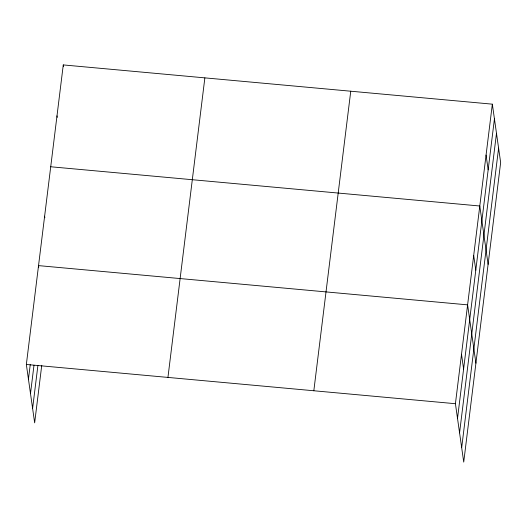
<?xml version="1.0" encoding="UTF-8"?>
<svg xmlns="http://www.w3.org/2000/svg" width="527" height="527" viewBox="0 0 527 527"><rect width="100%" height="100%" fill="white"/><g stroke="black" fill="none" stroke-linecap="round" stroke-linejoin="round"><path stroke-width="0.79" d="M41.752 365.31L34.657 422.838L26.35 364.467L63.273 64.92L492.343 104.162L500.65 162.533L463.727 462.08L455.42 403.708L492.343 104.162M28.445 379.196L30.243 364.612M30.494 393.597L33.991 365.237M32.608 408.438L37.904 365.494M167.942 377.411L204.865 77.871M313.828 390.757L350.751 91.211M457.515 418.438L494.438 118.891M459.564 432.838L496.487 133.298M461.678 447.68L498.601 148.133M50.717 166.763L479.787 206.004L488.094 264.383M26.35 364.467L455.42 403.708M486.065 155.083L488.16 169.819M473.694 255.43L475.795 270.16M475.914 363.228L467.607 304.856L38.537 265.615L38.754 267.163M461.514 354.282L463.608 369.012M63.273 64.92L63.49 66.474M56.995 115.841L57.219 117.396M44.624 216.189L44.848 217.743"/></g></svg>
